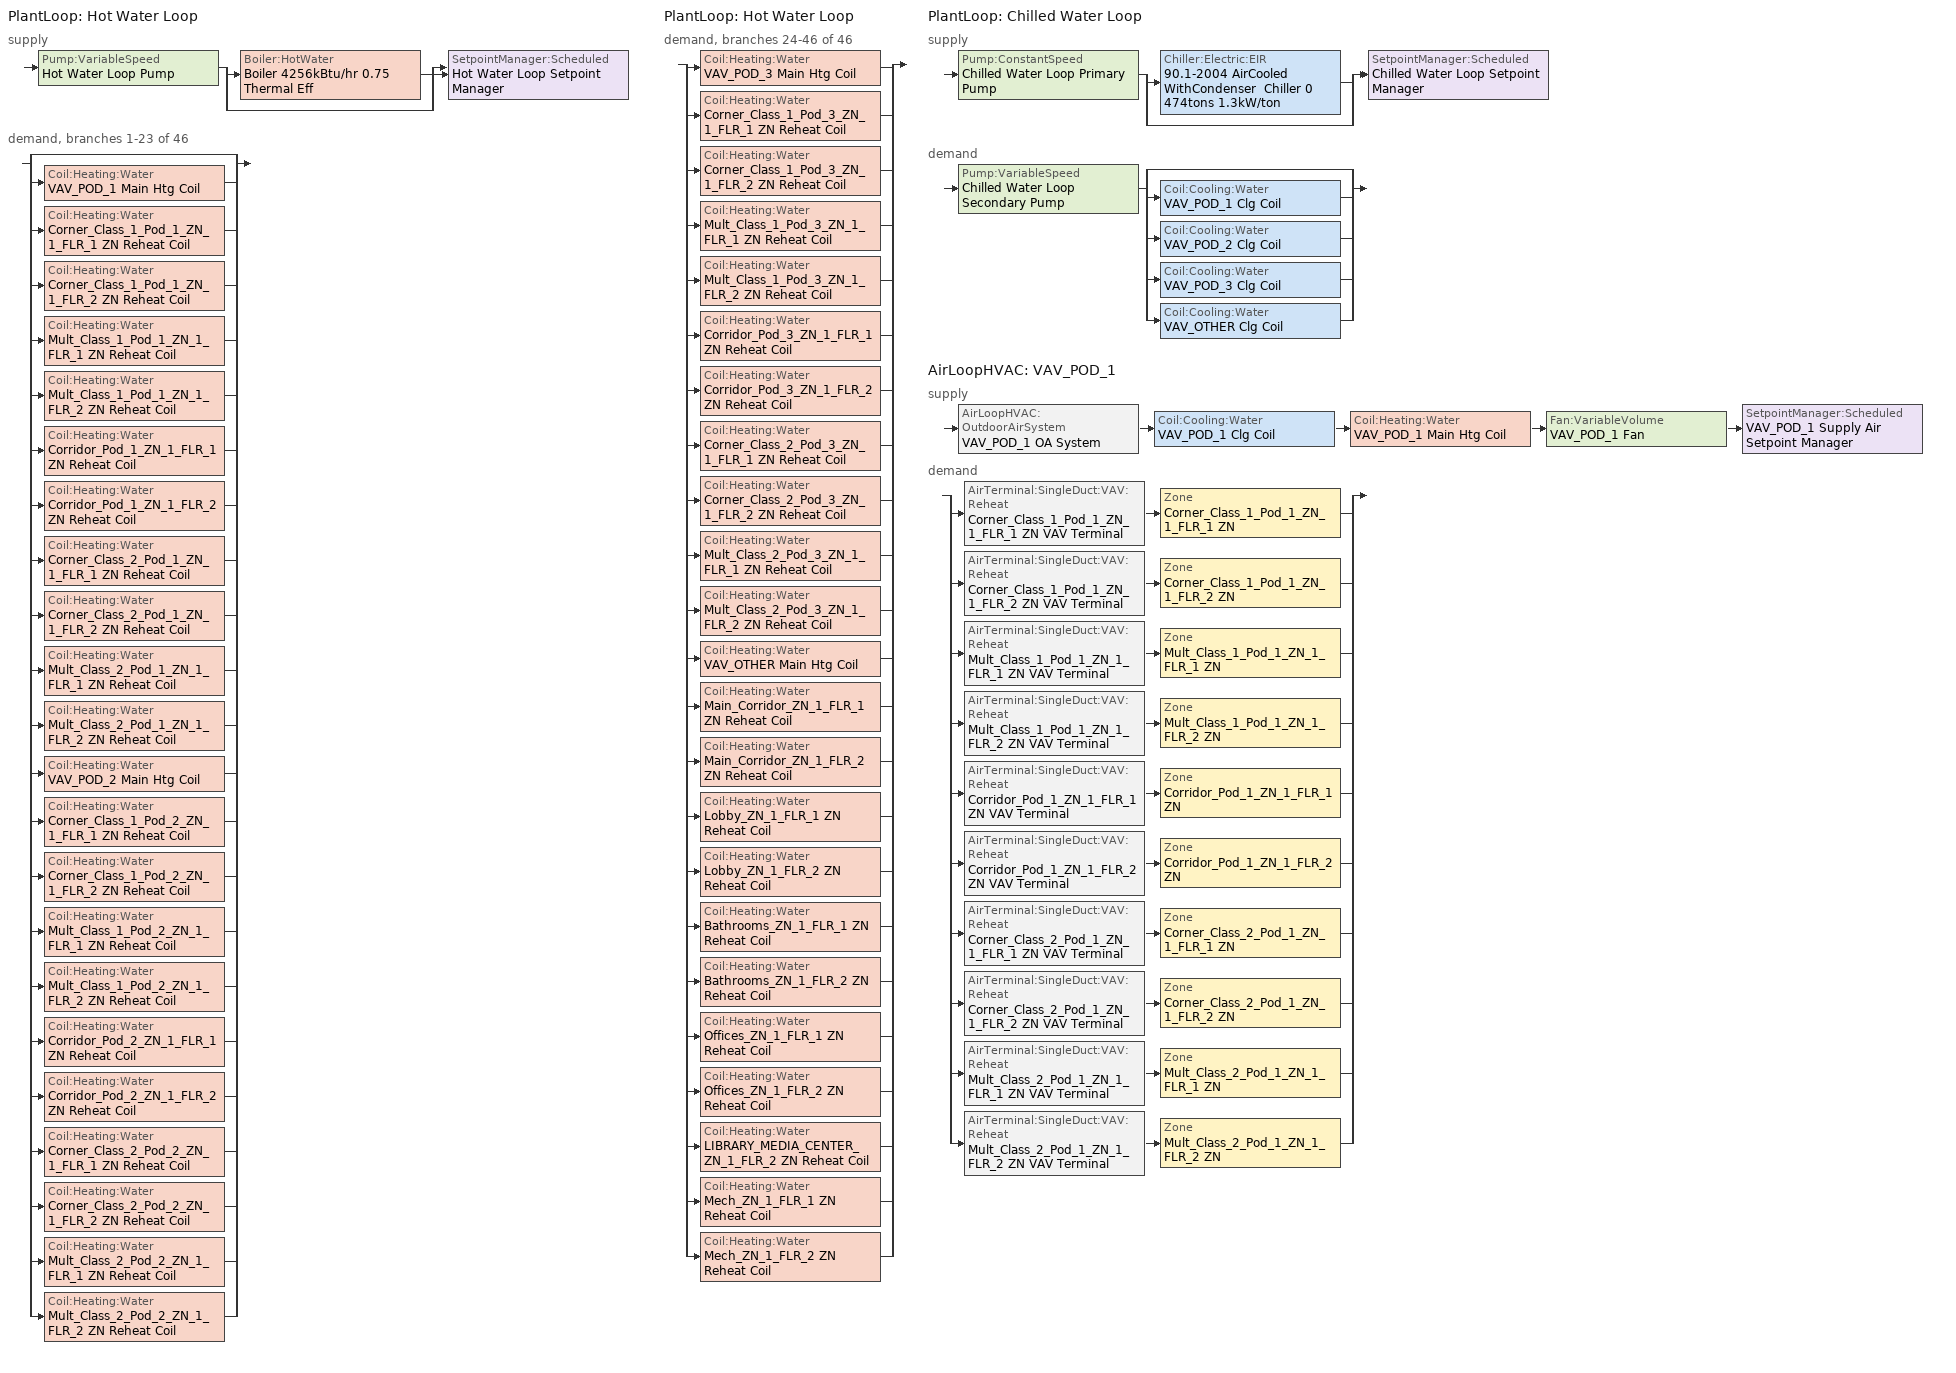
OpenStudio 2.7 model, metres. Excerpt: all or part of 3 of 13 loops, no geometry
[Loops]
PlantLoop 'Hot Water Loop'
 supply: Pump:VariableSpeed 'Hot Water Loop Pump' > split
  | Boiler:HotWater 'Boiler 4256kBtu/hr 0.75 Thermal Eff'
  | bypass
  join > SetpointManager:Scheduled 'Hot Water Loop Setpoint Manager'
 demand, branches 1-23 of 46: split
  | bypass
  | Coil:Heating:Water 'VAV_POD_1 Main Htg Coil'
  | Coil:Heating:Water 'Corner_Class_1_Pod_1_ZN_1_FLR_1 ZN Reheat Coil'
  | Coil:Heating:Water 'Corner_Class_1_Pod_1_ZN_1_FLR_2 ZN Reheat Coil'
  | Coil:Heating:Water 'Mult_Class_1_Pod_1_ZN_1_FLR_1 ZN Reheat Coil'
  | Coil:Heating:Water 'Mult_Class_1_Pod_1_ZN_1_FLR_2 ZN Reheat Coil'
  | Coil:Heating:Water 'Corridor_Pod_1_ZN_1_FLR_1 ZN Reheat Coil'
  | Coil:Heating:Water 'Corridor_Pod_1_ZN_1_FLR_2 ZN Reheat Coil'
  | Coil:Heating:Water 'Corner_Class_2_Pod_1_ZN_1_FLR_1 ZN Reheat Coil'
  | Coil:Heating:Water 'Corner_Class_2_Pod_1_ZN_1_FLR_2 ZN Reheat Coil'
  | Coil:Heating:Water 'Mult_Class_2_Pod_1_ZN_1_FLR_1 ZN Reheat Coil'
  | Coil:Heating:Water 'Mult_Class_2_Pod_1_ZN_1_FLR_2 ZN Reheat Coil'
  | Coil:Heating:Water 'VAV_POD_2 Main Htg Coil'
  | Coil:Heating:Water 'Corner_Class_1_Pod_2_ZN_1_FLR_1 ZN Reheat Coil'
  | Coil:Heating:Water 'Corner_Class_1_Pod_2_ZN_1_FLR_2 ZN Reheat Coil'
  | Coil:Heating:Water 'Mult_Class_1_Pod_2_ZN_1_FLR_1 ZN Reheat Coil'
  | Coil:Heating:Water 'Mult_Class_1_Pod_2_ZN_1_FLR_2 ZN Reheat Coil'
  | Coil:Heating:Water 'Corridor_Pod_2_ZN_1_FLR_1 ZN Reheat Coil'
  | Coil:Heating:Water 'Corridor_Pod_2_ZN_1_FLR_2 ZN Reheat Coil'
  | Coil:Heating:Water 'Corner_Class_2_Pod_2_ZN_1_FLR_1 ZN Reheat Coil'
  | Coil:Heating:Water 'Corner_Class_2_Pod_2_ZN_1_FLR_2 ZN Reheat Coil'
  | Coil:Heating:Water 'Mult_Class_2_Pod_2_ZN_1_FLR_1 ZN Reheat Coil'
  | Coil:Heating:Water 'Mult_Class_2_Pod_2_ZN_1_FLR_2 ZN Reheat Coil'
PlantLoop 'Hot Water Loop'
 demand, branches 24-46 of 46: split
  | Coil:Heating:Water 'VAV_POD_3 Main Htg Coil'
  | Coil:Heating:Water 'Corner_Class_1_Pod_3_ZN_1_FLR_1 ZN Reheat Coil'
  | Coil:Heating:Water 'Corner_Class_1_Pod_3_ZN_1_FLR_2 ZN Reheat Coil'
  | Coil:Heating:Water 'Mult_Class_1_Pod_3_ZN_1_FLR_1 ZN Reheat Coil'
  | Coil:Heating:Water 'Mult_Class_1_Pod_3_ZN_1_FLR_2 ZN Reheat Coil'
  | Coil:Heating:Water 'Corridor_Pod_3_ZN_1_FLR_1 ZN Reheat Coil'
  | Coil:Heating:Water 'Corridor_Pod_3_ZN_1_FLR_2 ZN Reheat Coil'
  | Coil:Heating:Water 'Corner_Class_2_Pod_3_ZN_1_FLR_1 ZN Reheat Coil'
  | Coil:Heating:Water 'Corner_Class_2_Pod_3_ZN_1_FLR_2 ZN Reheat Coil'
  | Coil:Heating:Water 'Mult_Class_2_Pod_3_ZN_1_FLR_1 ZN Reheat Coil'
  | Coil:Heating:Water 'Mult_Class_2_Pod_3_ZN_1_FLR_2 ZN Reheat Coil'
  | Coil:Heating:Water 'VAV_OTHER Main Htg Coil'
  | Coil:Heating:Water 'Main_Corridor_ZN_1_FLR_1 ZN Reheat Coil'
  | Coil:Heating:Water 'Main_Corridor_ZN_1_FLR_2 ZN Reheat Coil'
  | Coil:Heating:Water 'Lobby_ZN_1_FLR_1 ZN Reheat Coil'
  | Coil:Heating:Water 'Lobby_ZN_1_FLR_2 ZN Reheat Coil'
  | Coil:Heating:Water 'Bathrooms_ZN_1_FLR_1 ZN Reheat Coil'
  | Coil:Heating:Water 'Bathrooms_ZN_1_FLR_2 ZN Reheat Coil'
  | Coil:Heating:Water 'Offices_ZN_1_FLR_1 ZN Reheat Coil'
  | Coil:Heating:Water 'Offices_ZN_1_FLR_2 ZN Reheat Coil'
  | Coil:Heating:Water 'LIBRARY_MEDIA_CENTER_ZN_1_FLR_2 ZN Reheat Coil'
  | Coil:Heating:Water 'Mech_ZN_1_FLR_1 ZN Reheat Coil'
  | Coil:Heating:Water 'Mech_ZN_1_FLR_2 ZN Reheat Coil'
PlantLoop 'Chilled Water Loop'
 supply: Pump:ConstantSpeed 'Chilled Water Loop Primary Pump' > split
  | Chiller:Electric:EIR '90.1-2004 AirCooled WithCondenser  Chiller 0 474tons 1.3kW/ton'
  | bypass
  join > SetpointManager:Scheduled 'Chilled Water Loop Setpoint Manager'
 demand: Pump:VariableSpeed 'Chilled Water Loop Secondary Pump' > split
  | bypass
  | Coil:Cooling:Water 'VAV_POD_1 Clg Coil'
  | Coil:Cooling:Water 'VAV_POD_2 Clg Coil'
  | Coil:Cooling:Water 'VAV_POD_3 Clg Coil'
  | Coil:Cooling:Water 'VAV_OTHER Clg Coil'
AirLoopHVAC 'VAV_POD_1'
 supply: AirLoopHVAC:OutdoorAirSystem 'VAV_POD_1 OA System' > Coil:Cooling:Water 'VAV_POD_1 Clg Coil' > Coil:Heating:Water 'VAV_POD_1 Main Htg Coil' > Fan:VariableVolume 'VAV_POD_1 Fan' > SetpointManager:Scheduled 'VAV_POD_1 Supply Air Setpoint Manager'
 demand: split
  | AirTerminal:SingleDuct:VAV:Reheat 'Corner_Class_1_Pod_1_ZN_1_FLR_1 ZN VAV Terminal' > Zone 'Corner_Class_1_Pod_1_ZN_1_FLR_1 ZN'
  | AirTerminal:SingleDuct:VAV:Reheat 'Corner_Class_1_Pod_1_ZN_1_FLR_2 ZN VAV Terminal' > Zone 'Corner_Class_1_Pod_1_ZN_1_FLR_2 ZN'
  | AirTerminal:SingleDuct:VAV:Reheat 'Mult_Class_1_Pod_1_ZN_1_FLR_1 ZN VAV Terminal' > Zone 'Mult_Class_1_Pod_1_ZN_1_FLR_1 ZN'
  | AirTerminal:SingleDuct:VAV:Reheat 'Mult_Class_1_Pod_1_ZN_1_FLR_2 ZN VAV Terminal' > Zone 'Mult_Class_1_Pod_1_ZN_1_FLR_2 ZN'
  | AirTerminal:SingleDuct:VAV:Reheat 'Corridor_Pod_1_ZN_1_FLR_1 ZN VAV Terminal' > Zone 'Corridor_Pod_1_ZN_1_FLR_1 ZN'
  | AirTerminal:SingleDuct:VAV:Reheat 'Corridor_Pod_1_ZN_1_FLR_2 ZN VAV Terminal' > Zone 'Corridor_Pod_1_ZN_1_FLR_2 ZN'
  | AirTerminal:SingleDuct:VAV:Reheat 'Corner_Class_2_Pod_1_ZN_1_FLR_1 ZN VAV Terminal' > Zone 'Corner_Class_2_Pod_1_ZN_1_FLR_1 ZN'
  | AirTerminal:SingleDuct:VAV:Reheat 'Corner_Class_2_Pod_1_ZN_1_FLR_2 ZN VAV Terminal' > Zone 'Corner_Class_2_Pod_1_ZN_1_FLR_2 ZN'
  | AirTerminal:SingleDuct:VAV:Reheat 'Mult_Class_2_Pod_1_ZN_1_FLR_1 ZN VAV Terminal' > Zone 'Mult_Class_2_Pod_1_ZN_1_FLR_1 ZN'
  | AirTerminal:SingleDuct:VAV:Reheat 'Mult_Class_2_Pod_1_ZN_1_FLR_2 ZN VAV Terminal' > Zone 'Mult_Class_2_Pod_1_ZN_1_FLR_2 ZN'
[Sizing:Zone] Zone Cooling Design Supply Air Temperature Input Method=SupplyAirTemperature; Zone Cooling Design Supply Air Temperature {C}=12.7778; Zone Cooling Design Supply Air Temperature Difference {deltaC}=11.11; Zone Heating Design Supply Air Temperature Input Method=SupplyAirTemperature; Zone Heating Design Supply Air Temperature {C}=40; Zone Heating Design Supply Air Temperature Difference {deltaC}=11.11; Zone Cooling Design Supply Air Humidity Ratio {kg-H2O/kg-air}=0.0085; Zone Heating Design Supply Air Humidity Ratio {kg-H2O/kg-air}=0.008; Cooling Design Air Flow Method=DesignDay; Heating Design Air Flow Method=DesignDay; Account for Dedicated Outdoor Air System=No; Dedicated Outdoor Air System Control Strategy=NeutralSupplyAir; Dedicated Outdoor Air Low Setpoint Temperature for Design {C}=autosize; Dedicated Outdoor Air High Setpoint Temperature for Design {C}=autosize
Corner_Class_1_Pod_1_ZN_1_FLR_1 ZN; Corner_Class_1_Pod_1_ZN_1_FLR_2 ZN; Corner_Class_2_Pod_1_ZN_1_FLR_1 ZN; Corner_Class_2_Pod_1_ZN_1_FLR_2 ZN; Corridor_Pod_1_ZN_1_FLR_1 ZN; Corridor_Pod_1_ZN_1_FLR_2 ZN; Mult_Class_1_Pod_1_ZN_1_FLR_1 ZN; Mult_Class_1_Pod_1_ZN_1_FLR_2 ZN; Mult_Class_2_Pod_1_ZN_1_FLR_1 ZN; Mult_Class_2_Pod_1_ZN_1_FLR_2 ZN
[Zone equipment]
Corner_Class_1_Pod_1_ZN_1_FLR_1 ZN: Corner_Class_1_Pod_1_ZN_1_FLR_1 ZN VAV Terminal
Corner_Class_1_Pod_1_ZN_1_FLR_2 ZN: Corner_Class_1_Pod_1_ZN_1_FLR_2 ZN VAV Terminal
Corner_Class_2_Pod_1_ZN_1_FLR_1 ZN: Corner_Class_2_Pod_1_ZN_1_FLR_1 ZN VAV Terminal
Corner_Class_2_Pod_1_ZN_1_FLR_2 ZN: Corner_Class_2_Pod_1_ZN_1_FLR_2 ZN VAV Terminal
Corridor_Pod_1_ZN_1_FLR_1 ZN: Corridor_Pod_1_ZN_1_FLR_1 ZN VAV Terminal
Corridor_Pod_1_ZN_1_FLR_2 ZN: Corridor_Pod_1_ZN_1_FLR_2 ZN VAV Terminal
Mult_Class_1_Pod_1_ZN_1_FLR_1 ZN: Mult_Class_1_Pod_1_ZN_1_FLR_1 ZN VAV Terminal
Mult_Class_1_Pod_1_ZN_1_FLR_2 ZN: Mult_Class_1_Pod_1_ZN_1_FLR_2 ZN VAV Terminal
Mult_Class_2_Pod_1_ZN_1_FLR_1 ZN: Mult_Class_2_Pod_1_ZN_1_FLR_1 ZN VAV Terminal
Mult_Class_2_Pod_1_ZN_1_FLR_2 ZN: Mult_Class_2_Pod_1_ZN_1_FLR_2 ZN VAV Terminal
[PlantLoop] Glycol Concentration=0; Plant Loop Volume {m3}=Autocalculate; Load Distribution Scheme=Optimal
Name | Fluid Type | Minimum Loop Temperature {C} | Maximum Loop Temperature {C} | Common Pipe Simulation
Hot Water Loop | Water | 10
Chilled Water Loop |  | 1 | 40 | CommonPipe
[Sizing:Plant] Sizing Option=NonCoincident; Zone Timesteps in Averaging Window=1; Coincident Sizing Factor Mode=None
Name | Loop Type | Design Loop Exit Temperature {C} | Loop Design Temperature Difference {deltaC}
Hot Water Loop | Heating | 82.2222 | 11.1111
Chilled Water Loop | Cooling | 6.66667 | 5.61111
[SetpointManager:Scheduled] Control Variable=Temperature
Name | Schedule | Setpoint Node or NodeList
Hot Water Loop Setpoint Manager | Hot Water Loop Temp - 180F | Hot Water Loop Supply Outlet Node
Chilled Water Loop Setpoint Manager | Chilled Water Loop Temp - 44F | Chilled Water Loop Supply Outlet Node
VAV_POD_1 Supply Air Setpoint Manager | Supply Air Temp - 55.0F | VAV_POD_1 Supply Outlet Node
[Pump:VariableSpeed] Pump Control Type=Intermittent; Skin Loss Radiative Fraction=0.5; Design Power Sizing Method=PowerPerFlowPerPressure; Design Electric Power per Unit Flow Rate {W/(m3/s)}=348701.1; Design Shaft Power per Unit Flow Rate per Unit Head {W-s/m3-Pa}=1.28205; Design Minimum Flow Rate Fraction=0
Name | Rated Pump Head {Pa} | Motor Efficiency | Fraction of Motor Inefficiencies to Fluid Stream | Coefficient 1 of the Part Load Performance Curve | Coefficient 2 of the Part Load Performance Curve | Coefficient 3 of the Part Load Performance Curve | Coefficient 4 of the Part Load Performance Curve
Hot Water Loop Pump | 179344 | 0.895
Chilled Water Loop Secondary Pump | 134508 | 0.91 | 0 | 0 | 0.0205 | 0.4101 | 0.5753
[Boiler:HotWater]
Boiler 4256kBtu/hr 0.75 Thermal Eff: Fuel Type=NaturalGas; Nominal Thermal Efficiency=0.75; Efficiency Curve Temperature Evaluation Variable=LeavingBoiler; Normalized Boiler Efficiency Curve=Boiler with No Minimum Turndown; Design Water Outlet Temperature {C}=82.2222; Minimum Part Load Ratio=0; Maximum Part Load Ratio=1.2; Optimum Part Load Ratio=1; Water Outlet Upper Temperature Limit {C}=95; Boiler Flow Mode=LeavingSetpointModulated; Parasitic Electric Load {W}=0; Sizing Factor=1
[Pump:ConstantSpeed]
Chilled Water Loop Primary Pump: Rated Flow Rate {m3/s}=autosize; Rated Pump Head {Pa}=44836; Rated Power Consumption {W}=autosize; Motor Efficiency=0.895; Fraction of Motor Inefficiencies to Fluid Stream=0; Pump Control Type=Intermittent; Design Power Sizing Method=PowerPerFlowPerPressure; Design Electric Power per Unit Flow Rate {W/(m3/s)}=348701.1; Design Shaft Power per Unit Flow Rate per Unit Head {W-s/m3-Pa}=1.28205
[Chiller:Electric:EIR]
90.1-2004 AirCooled WithCondenser  Chiller 0 474tons 1.3kW/ton: Reference Capacity {W}=Autosize; Reference COP {W/W}=2.80016; Reference Leaving Chilled Water Temperature {C}=6.66667; Reference Entering Condenser Fluid Temperature {C}=35; Cooling Capacity Function of Temperature Curve=AirCooled_Chiller_2010_PathA_CAPFT; Electric Input to Cooling Output Ratio Function of Temperature Curve=AirCooled_Chiller_2010_PathA_EIRFT; Electric Input to Cooling Output Ratio Function of Part Load Ratio Curve=AirCooled_Chiller_AllCapacities_2004_2010_EIRFPLR; Minimum Part Load Ratio=0.15; Maximum Part Load Ratio=1; Optimum Part Load Ratio=1; Minimum Unloading Ratio=0.25; Condenser Type=AirCooled; Leaving Chilled Water Lower Temperature Limit {C}=2.22222; Chiller Flow Mode=ConstantFlow; Design Heat Recovery Water Flow Rate {m3/s}=0; Sizing Factor=1; Basin Heater Capacity {W/K}=0; Basin Heater Setpoint Temperature {C}=10
[AirLoopHVAC]
VAV_POD_1: Availability Schedule=SchoolSecondary HVACOperationSchd; Design Supply Air Flow Rate {m3/s}=AutoSize
[Sizing:System]
VAV_POD_1: Type of Load to Size On=Sensible; Design Outdoor Air Flow Rate {m3/s}=12.1145; Central Heating Maximum System Air Flow Ratio=0.3; Preheat Design Temperature {C}=7.22222; Preheat Design Humidity Ratio {kg-H2O/kg-Air}=0.008; Precool Design Temperature {C}=12.7778; Precool Design Humidity Ratio {kg-H2O/kg-Air}=0.008; Central Cooling Design Supply Air Temperature {C}=12.7778; Central Heating Design Supply Air Temperature {C}=12.7778; Sizing Option=Coincident; 100% Outdoor Air in Cooling=No; 100% Outdoor Air in Heating=No; Central Cooling Design Supply Air Humidity Ratio {kg-H2O/kg-Air}=0.0085; Central Heating Design Supply Air Humidity Ratio {kg-H2O/kg-Air}=0.008; Cooling Design Air Flow Method=DesignDay; Cooling Design Air Flow Rate {m3/s}=0; Heating Design Air Flow Method=DesignDay; Heating Design Air Flow Rate {m3/s}=0; System Outdoor Air Method=ZoneSum; Zone Maximum Outdoor Air Fraction=1; Cooling Supply Air Flow Rate Per Floor Area {m3/s-m2}=0.00996765; Cooling Fraction of Autosized Cooling Supply Air Flow Rate=1; Cooling Supply Air Flow Rate Per Unit Cooling Capacity {m3/s-W}=3.94755e-05; Heating Supply Air Flow Rate Per Floor Area {m3/s-m2}=0.00996765; Heating Fraction of Autosized Heating Supply Air Flow Rate=1; Heating Fraction of Autosized Cooling Supply Air Flow Rate=1; Heating Supply Air Flow Rate Per Unit Heating Capacity {m3/s-W}=3.15882e-05; Cooling Design Capacity Method=CoolingDesignCapacity; Cooling Design Capacity {W}=autosize; Cooling Design Capacity Per Floor Area {W/m2}=234.7; Fraction of Autosized Cooling Design Capacity=1; Heating Design Capacity Method=HeatingDesignCapacity; Heating Design Capacity {W}=autosize; Heating Design Capacity Per Floor Area {W/m2}=157; Fraction of Autosized Heating Design Capacity=1; Central Cooling Capacity Control Method=OnOff
[Fan:VariableVolume]
VAV_POD_1 Fan: Availability Schedule=Always On Discrete; Fan Total Efficiency=0.6045; Pressure Rise {Pa}=1389.92; Maximum Flow Rate {m3/s}=Autosize; Fan Power Minimum Flow Rate Input Method=Fraction; Fan Power Minimum Flow Fraction=0.25; Fan Power Minimum Air Flow Rate {m3/s}=0; Motor Efficiency=0.93; Motor In Airstream Fraction=1; Fan Power Coefficient 1=0.04076; Fan Power Coefficient 2=0.0881; Fan Power Coefficient 3=-0.0729; Fan Power Coefficient 4=0.9437; Fan Power Coefficient 5=0
[Coil:Heating:Water] Availability Schedule=Always On Discrete; Rated Inlet Water Temperature {C}=82.2222; Rated Outlet Water Temperature {C}=71.1111
Name | Rated Inlet Air Temperature {C} | Rated Outlet Air Temperature {C}
VAV_POD_1 Main Htg Coil; VAV_POD_2 Main Htg Coil; VAV_POD_3 Main Htg Coil; VAV_OTHER Main Htg Coil | 7.22222 | 12.7778
Corner_Class_1_Pod_1_ZN_1_FLR_1 ZN Reheat Coil; Corner_Class_1_Pod_1_ZN_1_FLR_2 ZN Reheat Coil; Mult_Class_1_Pod_1_ZN_1_FLR_1 ZN Reheat Coil; Mult_Class_1_Pod_1_ZN_1_FLR_2 ZN Reheat Coil; Corridor_Pod_1_ZN_1_FLR_1 ZN Reheat Coil; Corridor_Pod_1_ZN_1_FLR_2 ZN Reheat Coil; Corner_Class_2_Pod_1_ZN_1_FLR_1 ZN Reheat Coil; Corner_Class_2_Pod_1_ZN_1_FLR_2 ZN Reheat Coil; Mult_Class_2_Pod_1_ZN_1_FLR_1 ZN Reheat Coil; Mult_Class_2_Pod_1_ZN_1_FLR_2 ZN Reheat Coil; Corner_Class_1_Pod_2_ZN_1_FLR_1 ZN Reheat Coil; Corner_Class_1_Pod_2_ZN_1_FLR_2 ZN Reheat Coil; Mult_Class_1_Pod_2_ZN_1_FLR_1 ZN Reheat Coil; Mult_Class_1_Pod_2_ZN_1_FLR_2 ZN Reheat Coil; Corridor_Pod_2_ZN_1_FLR_1 ZN Reheat Coil; Corridor_Pod_2_ZN_1_FLR_2 ZN Reheat Coil; Corner_Class_2_Pod_2_ZN_1_FLR_1 ZN Reheat Coil; Corner_Class_2_Pod_2_ZN_1_FLR_2 ZN Reheat Coil; Mult_Class_2_Pod_2_ZN_1_FLR_1 ZN Reheat Coil; Mult_Class_2_Pod_2_ZN_1_FLR_2 ZN Reheat Coil; Corner_Class_1_Pod_3_ZN_1_FLR_1 ZN Reheat Coil; Corner_Class_1_Pod_3_ZN_1_FLR_2 ZN Reheat Coil; Mult_Class_1_Pod_3_ZN_1_FLR_1 ZN Reheat Coil; Mult_Class_1_Pod_3_ZN_1_FLR_2 ZN Reheat Coil; Corridor_Pod_3_ZN_1_FLR_1 ZN Reheat Coil; Corridor_Pod_3_ZN_1_FLR_2 ZN Reheat Coil; Corner_Class_2_Pod_3_ZN_1_FLR_1 ZN Reheat Coil; Corner_Class_2_Pod_3_ZN_1_FLR_2 ZN Reheat Coil; Mult_Class_2_Pod_3_ZN_1_FLR_1 ZN Reheat Coil; Mult_Class_2_Pod_3_ZN_1_FLR_2 ZN Reheat Coil; Main_Corridor_ZN_1_FLR_1 ZN Reheat Coil; Main_Corridor_ZN_1_FLR_2 ZN Reheat Coil; Lobby_ZN_1_FLR_1 ZN Reheat Coil; Lobby_ZN_1_FLR_2 ZN Reheat Coil; Bathrooms_ZN_1_FLR_1 ZN Reheat Coil; Bathrooms_ZN_1_FLR_2 ZN Reheat Coil; Offices_ZN_1_FLR_1 ZN Reheat Coil; Offices_ZN_1_FLR_2 ZN Reheat Coil; LIBRARY_MEDIA_CENTER_ZN_1_FLR_2 ZN Reheat Coil; Mech_ZN_1_FLR_1 ZN Reheat Coil; Mech_ZN_1_FLR_2 ZN Reheat Coil | 12.7778 | 40
[Controller:WaterCoil] Minimum Actuated Flow {m3/s}=0
Name | Water Coil | Action | Controller Convergence Tolerance {deltaC}
VAV_POD_1 Main Htg Coil Controller | VAV_POD_1 Main Htg Coil | Normal | 0.0001
VAV_POD_1 Clg Coil Controller | VAV_POD_1 Clg Coil | Reverse
Corner_Class_1_Pod_1_ZN_1_FLR_1 ZN Reheat Coil Controller | Corner_Class_1_Pod_1_ZN_1_FLR_1 ZN Reheat Coil | Normal | 0.0001
Corner_Class_1_Pod_1_ZN_1_FLR_2 ZN Reheat Coil Controller | Corner_Class_1_Pod_1_ZN_1_FLR_2 ZN Reheat Coil | Normal | 0.0001
Mult_Class_1_Pod_1_ZN_1_FLR_1 ZN Reheat Coil Controller | Mult_Class_1_Pod_1_ZN_1_FLR_1 ZN Reheat Coil | Normal | 0.0001
Mult_Class_1_Pod_1_ZN_1_FLR_2 ZN Reheat Coil Controller | Mult_Class_1_Pod_1_ZN_1_FLR_2 ZN Reheat Coil | Normal | 0.0001
Corridor_Pod_1_ZN_1_FLR_1 ZN Reheat Coil Controller | Corridor_Pod_1_ZN_1_FLR_1 ZN Reheat Coil | Normal | 0.0001
Corridor_Pod_1_ZN_1_FLR_2 ZN Reheat Coil Controller | Corridor_Pod_1_ZN_1_FLR_2 ZN Reheat Coil | Normal | 0.0001
Corner_Class_2_Pod_1_ZN_1_FLR_1 ZN Reheat Coil Controller | Corner_Class_2_Pod_1_ZN_1_FLR_1 ZN Reheat Coil | Normal | 0.0001
Corner_Class_2_Pod_1_ZN_1_FLR_2 ZN Reheat Coil Controller | Corner_Class_2_Pod_1_ZN_1_FLR_2 ZN Reheat Coil | Normal | 0.0001
Mult_Class_2_Pod_1_ZN_1_FLR_1 ZN Reheat Coil Controller | Mult_Class_2_Pod_1_ZN_1_FLR_1 ZN Reheat Coil | Normal | 0.0001
Mult_Class_2_Pod_1_ZN_1_FLR_2 ZN Reheat Coil Controller | Mult_Class_2_Pod_1_ZN_1_FLR_2 ZN Reheat Coil | Normal | 0.0001
VAV_POD_2 Main Htg Coil Controller | VAV_POD_2 Main Htg Coil | Normal | 0.0001
VAV_POD_2 Clg Coil Controller | VAV_POD_2 Clg Coil | Reverse
Corner_Class_1_Pod_2_ZN_1_FLR_1 ZN Reheat Coil Controller | Corner_Class_1_Pod_2_ZN_1_FLR_1 ZN Reheat Coil | Normal | 0.0001
Corner_Class_1_Pod_2_ZN_1_FLR_2 ZN Reheat Coil Controller | Corner_Class_1_Pod_2_ZN_1_FLR_2 ZN Reheat Coil | Normal | 0.0001
Mult_Class_1_Pod_2_ZN_1_FLR_1 ZN Reheat Coil Controller | Mult_Class_1_Pod_2_ZN_1_FLR_1 ZN Reheat Coil | Normal | 0.0001
Mult_Class_1_Pod_2_ZN_1_FLR_2 ZN Reheat Coil Controller | Mult_Class_1_Pod_2_ZN_1_FLR_2 ZN Reheat Coil | Normal | 0.0001
Corridor_Pod_2_ZN_1_FLR_1 ZN Reheat Coil Controller | Corridor_Pod_2_ZN_1_FLR_1 ZN Reheat Coil | Normal | 0.0001
Corridor_Pod_2_ZN_1_FLR_2 ZN Reheat Coil Controller | Corridor_Pod_2_ZN_1_FLR_2 ZN Reheat Coil | Normal | 0.0001
Corner_Class_2_Pod_2_ZN_1_FLR_1 ZN Reheat Coil Controller | Corner_Class_2_Pod_2_ZN_1_FLR_1 ZN Reheat Coil | Normal | 0.0001
Corner_Class_2_Pod_2_ZN_1_FLR_2 ZN Reheat Coil Controller | Corner_Class_2_Pod_2_ZN_1_FLR_2 ZN Reheat Coil | Normal | 0.0001
Mult_Class_2_Pod_2_ZN_1_FLR_1 ZN Reheat Coil Controller | Mult_Class_2_Pod_2_ZN_1_FLR_1 ZN Reheat Coil | Normal | 0.0001
Mult_Class_2_Pod_2_ZN_1_FLR_2 ZN Reheat Coil Controller | Mult_Class_2_Pod_2_ZN_1_FLR_2 ZN Reheat Coil | Normal | 0.0001
VAV_POD_3 Main Htg Coil Controller | VAV_POD_3 Main Htg Coil | Normal | 0.0001
VAV_POD_3 Clg Coil Controller | VAV_POD_3 Clg Coil | Reverse
Corner_Class_1_Pod_3_ZN_1_FLR_1 ZN Reheat Coil Controller | Corner_Class_1_Pod_3_ZN_1_FLR_1 ZN Reheat Coil | Normal | 0.0001
Corner_Class_1_Pod_3_ZN_1_FLR_2 ZN Reheat Coil Controller | Corner_Class_1_Pod_3_ZN_1_FLR_2 ZN Reheat Coil | Normal | 0.0001
Mult_Class_1_Pod_3_ZN_1_FLR_1 ZN Reheat Coil Controller | Mult_Class_1_Pod_3_ZN_1_FLR_1 ZN Reheat Coil | Normal | 0.0001
Mult_Class_1_Pod_3_ZN_1_FLR_2 ZN Reheat Coil Controller | Mult_Class_1_Pod_3_ZN_1_FLR_2 ZN Reheat Coil | Normal | 0.0001
Corridor_Pod_3_ZN_1_FLR_1 ZN Reheat Coil Controller | Corridor_Pod_3_ZN_1_FLR_1 ZN Reheat Coil | Normal | 0.0001
Corridor_Pod_3_ZN_1_FLR_2 ZN Reheat Coil Controller | Corridor_Pod_3_ZN_1_FLR_2 ZN Reheat Coil | Normal | 0.0001
Corner_Class_2_Pod_3_ZN_1_FLR_1 ZN Reheat Coil Controller | Corner_Class_2_Pod_3_ZN_1_FLR_1 ZN Reheat Coil | Normal | 0.0001
Corner_Class_2_Pod_3_ZN_1_FLR_2 ZN Reheat Coil Controller | Corner_Class_2_Pod_3_ZN_1_FLR_2 ZN Reheat Coil | Normal | 0.0001
Mult_Class_2_Pod_3_ZN_1_FLR_1 ZN Reheat Coil Controller | Mult_Class_2_Pod_3_ZN_1_FLR_1 ZN Reheat Coil | Normal | 0.0001
Mult_Class_2_Pod_3_ZN_1_FLR_2 ZN Reheat Coil Controller | Mult_Class_2_Pod_3_ZN_1_FLR_2 ZN Reheat Coil | Normal | 0.0001
VAV_OTHER Main Htg Coil Controller | VAV_OTHER Main Htg Coil | Normal | 0.0001
VAV_OTHER Clg Coil Controller | VAV_OTHER Clg Coil | Reverse
Main_Corridor_ZN_1_FLR_1 ZN Reheat Coil Controller | Main_Corridor_ZN_1_FLR_1 ZN Reheat Coil | Normal | 0.0001
Main_Corridor_ZN_1_FLR_2 ZN Reheat Coil Controller | Main_Corridor_ZN_1_FLR_2 ZN Reheat Coil | Normal | 0.0001
Lobby_ZN_1_FLR_1 ZN Reheat Coil Controller | Lobby_ZN_1_FLR_1 ZN Reheat Coil | Normal | 0.0001
Lobby_ZN_1_FLR_2 ZN Reheat Coil Controller | Lobby_ZN_1_FLR_2 ZN Reheat Coil | Normal | 0.0001
Bathrooms_ZN_1_FLR_1 ZN Reheat Coil Controller | Bathrooms_ZN_1_FLR_1 ZN Reheat Coil | Normal | 0.0001
Bathrooms_ZN_1_FLR_2 ZN Reheat Coil Controller | Bathrooms_ZN_1_FLR_2 ZN Reheat Coil | Normal | 0.0001
Offices_ZN_1_FLR_1 ZN Reheat Coil Controller | Offices_ZN_1_FLR_1 ZN Reheat Coil | Normal | 0.0001
Offices_ZN_1_FLR_2 ZN Reheat Coil Controller | Offices_ZN_1_FLR_2 ZN Reheat Coil | Normal | 0.0001
LIBRARY_MEDIA_CENTER_ZN_1_FLR_2 ZN Reheat Coil Controller | LIBRARY_MEDIA_CENTER_ZN_1_FLR_2 ZN Reheat Coil | Normal | 0.0001
Mech_ZN_1_FLR_1 ZN Reheat Coil Controller | Mech_ZN_1_FLR_1 ZN Reheat Coil | Normal | 0.0001
Mech_ZN_1_FLR_2 ZN Reheat Coil Controller | Mech_ZN_1_FLR_2 ZN Reheat Coil | Normal | 0.0001
[Coil:Cooling:Water] Availability Schedule=Always On Discrete; Design Inlet Water Temperature {C}=Autosize; Heat Exchanger Configuration=CrossFlow
VAV_POD_1 Clg Coil; VAV_POD_2 Clg Coil; VAV_POD_3 Clg Coil; VAV_OTHER Clg Coil
[Controller:OutdoorAir]
VAV_POD_1 OA Controller: Minimum Outdoor Air Flow Rate {m3/s}=autosize; Maximum Outdoor Air Flow Rate {m3/s}=Autosize; Economizer Control Type=NoEconomizer; Economizer Control Action Type=ModulateFlow; Economizer Maximum Limit Dry-Bulb Temperature {C}=28; Economizer Maximum Limit Enthalpy {J/kg}=64000; Lockout Type=LockoutWithCompressor; Minimum Limit Type=FixedMinimum; Minimum Outdoor Air Schedule=Always On Discrete; Controller Mechanical Ventilation=VAV_POD_1 Vent Controller; High Humidity Control=No; Heat Recovery Bypass Control Type=BypassWhenWithinEconomizerLimits
[Controller:MechanicalVentilation]
VAV_POD_1 Vent Controller: Availability Schedule=Always On Discrete; System Outdoor Air Method=ZoneSum
[AirLoopHVAC:OutdoorAirSystem]
VAV_POD_1 OA System: Controller=VAV_POD_1 OA Controller
[AvailabilityManager:NightCycle] Control Type=CycleOnAny; Thermostat Tolerance {deltaC}=1; Cycling Run Time {s}=1800
Availability Manager Night Cycle 1; Availability Manager Night Cycle 2; Availability Manager Night Cycle 3; Availability Manager Night Cycle 4; Availability Manager Night Cycle 5; Availability Manager Night Cycle 6; Availability Manager Night Cycle 7; Availability Manager Night Cycle 8; Availability Manager Night Cycle 9
[AirTerminal:SingleDuct:VAV:Reheat] Availability Schedule=Always On Discrete; Maximum Air Flow Rate {m3/s}=AutoSize; Zone Minimum Air Flow Input Method=Constant; Fixed Minimum Air Flow Rate {m3/s}=0; Maximum Hot Water or Steam Flow Rate {m3/s}=AutoSize; Minimum Hot Water or Steam Flow Rate {m3/s}=0; Convergence Tolerance=0.001; Damper Heating Action=Normal; Maximum Flow per Zone Floor Area During Reheat {m3/s-m2}=AutoSize; Maximum Flow Fraction During Reheat=0.5; Maximum Reheat Air Temperature {C}=40; Control For Outdoor Air=No
Name | Constant Minimum Air Flow Fraction | Reheat Coil
Corner_Class_1_Pod_1_ZN_1_FLR_1 ZN VAV Terminal | 0.7 | Corner_Class_1_Pod_1_ZN_1_FLR_1 ZN Reheat Coil
Corner_Class_1_Pod_1_ZN_1_FLR_2 ZN VAV Terminal | 0.7 | Corner_Class_1_Pod_1_ZN_1_FLR_2 ZN Reheat Coil
Mult_Class_1_Pod_1_ZN_1_FLR_1 ZN VAV Terminal | 0.7 | Mult_Class_1_Pod_1_ZN_1_FLR_1 ZN Reheat Coil
Mult_Class_1_Pod_1_ZN_1_FLR_2 ZN VAV Terminal | 0.7 | Mult_Class_1_Pod_1_ZN_1_FLR_2 ZN Reheat Coil
Corridor_Pod_1_ZN_1_FLR_1 ZN VAV Terminal | 0.43712 | Corridor_Pod_1_ZN_1_FLR_1 ZN Reheat Coil
Corridor_Pod_1_ZN_1_FLR_2 ZN VAV Terminal | 0.3 | Corridor_Pod_1_ZN_1_FLR_2 ZN Reheat Coil
Corner_Class_2_Pod_1_ZN_1_FLR_1 ZN VAV Terminal | 0.7 | Corner_Class_2_Pod_1_ZN_1_FLR_1 ZN Reheat Coil
Corner_Class_2_Pod_1_ZN_1_FLR_2 ZN VAV Terminal | 0.7 | Corner_Class_2_Pod_1_ZN_1_FLR_2 ZN Reheat Coil
Mult_Class_2_Pod_1_ZN_1_FLR_1 ZN VAV Terminal | 0.836073 | Mult_Class_2_Pod_1_ZN_1_FLR_1 ZN Reheat Coil
Mult_Class_2_Pod_1_ZN_1_FLR_2 ZN VAV Terminal | 0.7 | Mult_Class_2_Pod_1_ZN_1_FLR_2 ZN Reheat Coil
[Refrigeration:Compressor] Refrigeration Compressor Power Curve=Old_Low_Temp_Comp_Pwr_Curve; Refrigeration Compressor Capacity Curve=Old_Low_Temp_Comp_Cap_Curve; Rated Return Gas Temperature {C}=18.3; Rated Subcooling {deltaC}=0
Refrigeration Compressor 1; Refrigeration Compressor 2; Refrigeration Compressor 3; Refrigeration Compressor 4; Refrigeration Compressor 5; Refrigeration Compressor 6; Refrigeration Compressor 7; Refrigeration Compressor 8; Refrigeration Compressor 9; Refrigeration Compressor 10; Refrigeration Compressor 11; Refrigeration Compressor 12; Refrigeration Compressor 13; Refrigeration Compressor 14; Refrigeration Compressor 15; Refrigeration Compressor 16; Refrigeration Compressor 17; Refrigeration Compressor 18; Refrigeration Compressor 19; Refrigeration Compressor 20
[EnergyManagementSystem:Sensor] Output Variable or Output Meter Index Key=Environment
Name | Output Variable or Output Meter
Mains_Water_Temp_Sen | Site Mains Water Temperature
OAT; OAT_1; OAT_2; OAT_3; OAT_4; OAT_5; OAT_6; OAT_7 | Site Outdoor Air Drybulb Temperature
[EnergyManagementSystem:Actuator] Actuated Component Control Type=Schedule Value
Name | Actuated Component | Actuated Component Type
Mains_Water_Temp_Act | Mains Water Temperature | Schedule:Constant
AuditoriumZN1FLR1ZNPSZAC37HtgSch0; AuxGymZN1FLR1ZNPSZAC26HtgSch0; CafeteriaZN1FLR1ZNPSZAC59HtgSch0; GymZN1FLR1ZNPSZAC15HtgSch0 | SchoolSecondary HTGSETP_SCH_PSZ_AC | Schedule:Year
AuditoriumZN1FLR1ZNPSZAC37ClgSch0; AuxGymZN1FLR1ZNPSZAC26ClgSch0; CafeteriaZN1FLR1ZNPSZAC59ClgSch0; GymZN1FLR1ZNPSZAC15ClgSch0; VAVOTHERClgSch0; VAVPOD1ClgSch0; VAVPOD2ClgSch0; VAVPOD3ClgSch0 | SchoolSecondary CLGSETP_SCH_NO_SETBACK | Schedule:Year
VAVOTHERHtgSch0; VAVPOD1HtgSch0; VAVPOD2HtgSch0; VAVPOD3HtgSch0 | SchoolSecondary HTGSETP_SCH_YES_OPTIMUM | Schedule:Year
VAVOTHERHtgSch1 | SchoolSecondary HTGSETP_SCH_Setback | Schedule:Year
VAVOTHERClgSch1 | SchoolSecondary CLGSETP_SCH_Setback | Schedule:Year
[EnergyManagementSystem:Program]
Mains_Water_Prg: SET Mains_Water_Temp_Act = Mains_Water_Temp_Sen
AuditoriumZN1FLR1ZNPSZAC37OptimumStartProg0: IF DaylightSavings==0 && DayOfWeek>1 && Hour==5 && OAT<23.9 && OAT>1.7; SET AuditoriumZN1FLR1ZNPSZAC37ClgSch0 = 29.4; SET AuditoriumZN1FLR1ZNPSZAC37HtgSch0 = 15.6; ELSEIF DaylightSavings==0 && DayOfWeek==1 && Hour==7 && OAT<23.9 && OAT>1.7; SET AuditoriumZN1FLR1ZNPSZAC37ClgSch0 = 29.4; SET AuditoriumZN1FLR1ZNPSZAC37HtgSch0 = 15.6; ELSEIF DaylightSavings==1 && DayOfWeek>1 && Hour==4 && OAT<23.9 && OAT>1.7; SET AuditoriumZN1FLR1ZNPSZAC37ClgSch0 = 29.4; SET AuditoriumZN1FLR1ZNPSZAC37HtgSch0 = 15.6; ELSEIF DaylightSavings==1 && DayOfWeek==1 && Hour==6 && OAT<23.9 && OAT>1.7; SET AuditoriumZN1FLR1ZNPSZAC37ClgSch0 = 29.4; SET AuditoriumZN1FLR1ZNPSZAC37HtgSch0 = 15.6; ELSE; SET AuditoriumZN1FLR1ZNPSZAC37ClgSch0 = NULL; SET AuditoriumZN1FLR1ZNPSZAC37HtgSch0 = NULL; ENDIF
AuxGymZN1FLR1ZNPSZAC26OptimumStartProg0: IF DaylightSavings==0 && DayOfWeek>1 && Hour==5 && OAT_1<23.9 && OAT_1>1.7; SET AuxGymZN1FLR1ZNPSZAC26ClgSch0 = 29.4; SET AuxGymZN1FLR1ZNPSZAC26HtgSch0 = 15.6; ELSEIF DaylightSavings==0 && DayOfWeek==1 && Hour==7 && OAT_1<23.9 && OAT_1>1.7; SET AuxGymZN1FLR1ZNPSZAC26ClgSch0 = 29.4; SET AuxGymZN1FLR1ZNPSZAC26HtgSch0 = 15.6; ELSEIF DaylightSavings==1 && DayOfWeek>1 && Hour==4 && OAT_1<23.9 && OAT_1>1.7; SET AuxGymZN1FLR1ZNPSZAC26ClgSch0 = 29.4; SET AuxGymZN1FLR1ZNPSZAC26HtgSch0 = 15.6; ELSEIF DaylightSavings==1 && DayOfWeek==1 && Hour==6 && OAT_1<23.9 && OAT_1>1.7; SET AuxGymZN1FLR1ZNPSZAC26ClgSch0 = 29.4; SET AuxGymZN1FLR1ZNPSZAC26HtgSch0 = 15.6; ELSE; SET AuxGymZN1FLR1ZNPSZAC26ClgSch0 = NULL; SET AuxGymZN1FLR1ZNPSZAC26HtgSch0 = NULL; ENDIF
CafeteriaZN1FLR1ZNPSZAC59OptimumStartProg0: IF DaylightSavings==0 && DayOfWeek>1 && Hour==5 && OAT_2<23.9 && OAT_2>1.7; SET CafeteriaZN1FLR1ZNPSZAC59ClgSch0 = 29.4; SET CafeteriaZN1FLR1ZNPSZAC59HtgSch0 = 15.6; ELSEIF DaylightSavings==0 && DayOfWeek==1 && Hour==7 && OAT_2<23.9 && OAT_2>1.7; SET CafeteriaZN1FLR1ZNPSZAC59ClgSch0 = 29.4; SET CafeteriaZN1FLR1ZNPSZAC59HtgSch0 = 15.6; ELSEIF DaylightSavings==1 && DayOfWeek>1 && Hour==4 && OAT_2<23.9 && OAT_2>1.7; SET CafeteriaZN1FLR1ZNPSZAC59ClgSch0 = 29.4; SET CafeteriaZN1FLR1ZNPSZAC59HtgSch0 = 15.6; ELSEIF DaylightSavings==1 && DayOfWeek==1 && Hour==6 && OAT_2<23.9 && OAT_2>1.7; SET CafeteriaZN1FLR1ZNPSZAC59ClgSch0 = 29.4; SET CafeteriaZN1FLR1ZNPSZAC59HtgSch0 = 15.6; ELSE; SET CafeteriaZN1FLR1ZNPSZAC59ClgSch0 = NULL; SET CafeteriaZN1FLR1ZNPSZAC59HtgSch0 = NULL; ENDIF
GymZN1FLR1ZNPSZAC15OptimumStartProg0: IF DaylightSavings==0 && DayOfWeek>1 && Hour==5 && OAT_3<23.9 && OAT_3>1.7; SET GymZN1FLR1ZNPSZAC15ClgSch0 = 29.4; SET GymZN1FLR1ZNPSZAC15HtgSch0 = 15.6; ELSEIF DaylightSavings==0 && DayOfWeek==1 && Hour==7 && OAT_3<23.9 && OAT_3>1.7; SET GymZN1FLR1ZNPSZAC15ClgSch0 = 29.4; SET GymZN1FLR1ZNPSZAC15HtgSch0 = 15.6; ELSEIF DaylightSavings==1 && DayOfWeek>1 && Hour==4 && OAT_3<23.9 && OAT_3>1.7; SET GymZN1FLR1ZNPSZAC15ClgSch0 = 29.4; SET GymZN1FLR1ZNPSZAC15HtgSch0 = 15.6; ELSEIF DaylightSavings==1 && DayOfWeek==1 && Hour==6 && OAT_3<23.9 && OAT_3>1.7; SET GymZN1FLR1ZNPSZAC15ClgSch0 = 29.4; SET GymZN1FLR1ZNPSZAC15HtgSch0 = 15.6; ELSE; SET GymZN1FLR1ZNPSZAC15ClgSch0 = NULL; SET GymZN1FLR1ZNPSZAC15HtgSch0 = NULL; ENDIF
VAVOTHEROptimumStartProg0: IF DaylightSavings==0 && DayOfWeek>1 && Hour==5 && OAT_4<23.9 && OAT_4>1.7; SET VAVOTHERClgSch0 = 29.4; SET VAVOTHERHtgSch0 = 15.6; ELSEIF DaylightSavings==0 && DayOfWeek==1 && Hour==7 && OAT_4<23.9 && OAT_4>1.7; SET VAVOTHERClgSch0 = 29.4; SET VAVOTHERHtgSch0 = 15.6; ELSEIF DaylightSavings==1 && DayOfWeek>1 && Hour==4 && OAT_4<23.9 && OAT_4>1.7; SET VAVOTHERClgSch0 = 29.4; SET VAVOTHERHtgSch0 = 15.6; ELSEIF DaylightSavings==1 && DayOfWeek==1 && Hour==6 && OAT_4<23.9 && OAT_4>1.7; SET VAVOTHERClgSch0 = 29.4; SET VAVOTHERHtgSch0 = 15.6; ELSE; SET VAVOTHERClgSch0 = NULL; SET VAVOTHERHtgSch0 = NULL; ENDIF
VAVOTHEROptimumStartProg1: IF DaylightSavings==0 && DayOfWeek>1 && Hour==5 && OAT_4<23.9 && OAT_4>1.7; SET VAVOTHERClgSch1 = 29.4; SET VAVOTHERHtgSch1 = 15.6; ELSEIF DaylightSavings==0 && DayOfWeek==1 && Hour==7 && OAT_4<23.9 && OAT_4>1.7; SET VAVOTHERClgSch1 = 29.4; SET VAVOTHERHtgSch1 = 15.6; ELSEIF DaylightSavings==1 && DayOfWeek>1 && Hour==4 && OAT_4<23.9 && OAT_4>1.7; SET VAVOTHERClgSch1 = 29.4; SET VAVOTHERHtgSch1 = 15.6; ELSEIF DaylightSavings==1 && DayOfWeek==1 && Hour==6 && OAT_4<23.9 && OAT_4>1.7; SET VAVOTHERClgSch1 = 29.4; SET VAVOTHERHtgSch1 = 15.6; ELSE; SET VAVOTHERClgSch1 = NULL; SET VAVOTHERHtgSch1 = NULL; ENDIF
VAVPOD1OptimumStartProg0: IF DaylightSavings==0 && DayOfWeek>1 && Hour==5 && OAT_5<23.9 && OAT_5>1.7; SET VAVPOD1ClgSch0 = 29.4; SET VAVPOD1HtgSch0 = 15.6; ELSEIF DaylightSavings==0 && DayOfWeek==1 && Hour==7 && OAT_5<23.9 && OAT_5>1.7; SET VAVPOD1ClgSch0 = 29.4; SET VAVPOD1HtgSch0 = 15.6; ELSEIF DaylightSavings==1 && DayOfWeek>1 && Hour==4 && OAT_5<23.9 && OAT_5>1.7; SET VAVPOD1ClgSch0 = 29.4; SET VAVPOD1HtgSch0 = 15.6; ELSEIF DaylightSavings==1 && DayOfWeek==1 && Hour==6 && OAT_5<23.9 && OAT_5>1.7; SET VAVPOD1ClgSch0 = 29.4; SET VAVPOD1HtgSch0 = 15.6; ELSE; SET VAVPOD1ClgSch0 = NULL; SET VAVPOD1HtgSch0 = NULL; ENDIF
VAVPOD2OptimumStartProg0: IF DaylightSavings==0 && DayOfWeek>1 && Hour==5 && OAT_6<23.9 && OAT_6>1.7; SET VAVPOD2ClgSch0 = 29.4; SET VAVPOD2HtgSch0 = 15.6; ELSEIF DaylightSavings==0 && DayOfWeek==1 && Hour==7 && OAT_6<23.9 && OAT_6>1.7; SET VAVPOD2ClgSch0 = 29.4; SET VAVPOD2HtgSch0 = 15.6; ELSEIF DaylightSavings==1 && DayOfWeek>1 && Hour==4 && OAT_6<23.9 && OAT_6>1.7; SET VAVPOD2ClgSch0 = 29.4; SET VAVPOD2HtgSch0 = 15.6; ELSEIF DaylightSavings==1 && DayOfWeek==1 && Hour==6 && OAT_6<23.9 && OAT_6>1.7; SET VAVPOD2ClgSch0 = 29.4; SET VAVPOD2HtgSch0 = 15.6; ELSE; SET VAVPOD2ClgSch0 = NULL; SET VAVPOD2HtgSch0 = NULL; ENDIF
VAVPOD3OptimumStartProg0: IF DaylightSavings==0 && DayOfWeek>1 && Hour==5 && OAT_7<23.9 && OAT_7>1.7; SET VAVPOD3ClgSch0 = 29.4; SET VAVPOD3HtgSch0 = 15.6; ELSEIF DaylightSavings==0 && DayOfWeek==1 && Hour==7 && OAT_7<23.9 && OAT_7>1.7; SET VAVPOD3ClgSch0 = 29.4; SET VAVPOD3HtgSch0 = 15.6; ELSEIF DaylightSavings==1 && DayOfWeek>1 && Hour==4 && OAT_7<23.9 && OAT_7>1.7; SET VAVPOD3ClgSch0 = 29.4; SET VAVPOD3HtgSch0 = 15.6; ELSEIF DaylightSavings==1 && DayOfWeek==1 && Hour==6 && OAT_7<23.9 && OAT_7>1.7; SET VAVPOD3ClgSch0 = 29.4; SET VAVPOD3HtgSch0 = 15.6; ELSE; SET VAVPOD3ClgSch0 = NULL; SET VAVPOD3HtgSch0 = NULL; ENDIF
[EnergyManagementSystem:ProgramCallingManager]
Mains_Water_Prg_Mgr: BeginTimestepBeforePredictor; Mains_Water_Prg
AuditoriumZN1FLR1ZNPSZAC37OptimumStartCallingManager0: BeginTimestepBeforePredictor; AuditoriumZN1FLR1ZNPSZAC37OptimumStartProg0
AuxGymZN1FLR1ZNPSZAC26OptimumStartCallingManager0: BeginTimestepBeforePredictor; AuxGymZN1FLR1ZNPSZAC26OptimumStartProg0
CafeteriaZN1FLR1ZNPSZAC59OptimumStartCallingManager0: BeginTimestepBeforePredictor; CafeteriaZN1FLR1ZNPSZAC59OptimumStartProg0
GymZN1FLR1ZNPSZAC15OptimumStartCallingManager0: BeginTimestepBeforePredictor; GymZN1FLR1ZNPSZAC15OptimumStartProg0
VAVOTHEROptimumStartCallingManager0: BeginTimestepBeforePredictor; VAVOTHEROptimumStartProg0
VAVOTHEROptimumStartCallingManager1: BeginTimestepBeforePredictor; VAVOTHEROptimumStartProg1
VAVPOD1OptimumStartCallingManager0: BeginTimestepBeforePredictor; VAVPOD1OptimumStartProg0
VAVPOD2OptimumStartCallingManager0: BeginTimestepBeforePredictor; VAVPOD2OptimumStartProg0
VAVPOD3OptimumStartCallingManager0: BeginTimestepBeforePredictor; VAVPOD3OptimumStartProg0
[HeatExchanger:AirToAir:SensibleAndLatent] Availability Schedule=Always On Discrete; Nominal Supply Air Flow Rate {m3/s}=autosize; Sensible Effectiveness at 100% Heating Air Flow=0.7; Latent Effectiveness at 100% Heating Air Flow=0.6; Sensible Effectiveness at 75% Heating Air Flow=0.7; Latent Effectiveness at 75% Heating Air Flow=0.6; Sensible Effectiveness at 100% Cooling Air Flow=0.75; Latent Effectiveness at 100% Cooling Air Flow=0.6; Sensible Effectiveness at 75% Cooling Air Flow=0.75; Latent Effectiveness at 75% Cooling Air Flow=0.6; Supply Air Outlet Temperature Control=No; Heat Exchanger Type=Rotary; Frost Control Type=ExhaustOnly; Threshold Temperature {C}=-23.3; Initial Defrost Time Fraction=0.167; Rate of Defrost Time Fraction Increase {1/K}=1.44; Economizer Lockout=Yes
Name | Nominal Electric Power {W}
Auditorium_ZN_1_FLR_1 ZN PSZ-AC_3-7 ERV | 8152.61
Cafeteria_ZN_1_FLR_1 ZN PSZ-AC_5-9 ERV | 4598.84
Gym_ZN_1_FLR_1 ZN PSZ-AC_1-5 ERV | 4371.39
[SetpointManager:OutdoorAirPretreat] Minimum Setpoint Temperature {C}=-99; Maximum Setpoint Temperature {C}=99; Minimum Setpoint Humidity Ratio {kgWater/kgDryAir}=1e-005; Maximum Setpoint Humidity Ratio {kgWater/kgDryAir}=1
Name | Setpoint Node or NodeList
Setpoint Manager Outdoor Air Pretreat 1 | Auditorium_ZN_1_FLR_1 ZN PSZ-AC_3-7 ERV Primary Outlet Air Node
Setpoint Manager Outdoor Air Pretreat 2 | Cafeteria_ZN_1_FLR_1 ZN PSZ-AC_5-9 ERV Primary Outlet Air Node
Setpoint Manager Outdoor Air Pretreat 3 | Gym_ZN_1_FLR_1 ZN PSZ-AC_1-5 ERV Primary Outlet Air Node
[Schedule:Ruleset]
Name | Default Day Schedule | Summer Design Day Schedule | Winter Design Day Schedule
SchoolSecondary HTGSETP_SCH_PSZ_AC | SchoolSecondary HTGSETP_SCH_PSZ_AC Default | SchoolSecondary HTGSETP_SCH_PSZ_AC Summer Design Day | SchoolSecondary HTGSETP_SCH_PSZ_AC Winter Design Day
SchoolSecondary CLGSETP_SCH_NO_SETBACK | SchoolSecondary CLGSETP_SCH_NO_SETBACK Default | SchoolSecondary CLGSETP_SCH_NO_SETBACK Summer Design Day | SchoolSecondary CLGSETP_SCH_NO_SETBACK Winter Design Day
SchoolSecondary HTGSETP_SCH_YES_OPTIMUM | SchoolSecondary HTGSETP_SCH_YES_OPTIMUM Default | SchoolSecondary HTGSETP_SCH_YES_OPTIMUM Summer Design Day | SchoolSecondary HTGSETP_SCH_YES_OPTIMUM Winter Design Day
SchoolSecondary HTGSETP_SCH_Setback | SchoolSecondary HTGSETP_SCH_Setback Default | SchoolSecondary HTGSETP_SCH_Setback Summer Design Day | SchoolSecondary HTGSETP_SCH_Setback Winter Design Day
SchoolSecondary CLGSETP_SCH_Setback | SchoolSecondary CLGSETP_SCH_Setback Default | SchoolSecondary CLGSETP_SCH_Setback Summer Design Day | SchoolSecondary CLGSETP_SCH_Setback Winter Design Day
Hot Water Loop Temp - 180F | Hot Water Loop Temp - 180F Default
Chilled Water Loop Temp - 44F | Chilled Water Loop Temp - 44F Default
SchoolSecondary HVACOperationSchd | SchoolSecondary HVACOperationSchd Default | SchoolSecondary HVACOperationSchd Summer Design Day | SchoolSecondary HVACOperationSchd Winter Design Day
Supply Air Temp - 55.0F | Supply Air Temp - 55.0F Default
[Schedule:Day]
SchoolSecondary HTGSETP_SCH_PSZ_AC Default; SchoolSecondary HTGSETP_SCH_PSZ_AC Summer Design Day; SchoolSecondary HTGSETP_SCH_YES_OPTIMUM Default; SchoolSecondary HTGSETP_SCH_YES_OPTIMUM Summer Design Day; SchoolSecondary HTGSETP_SCH_Setback Default; SchoolSecondary HTGSETP_SCH_Setback Summer Design Day; SchoolSecondary HTGSETP_SCH_Setback Default|SmrDsn|Wkdy Day: 24, 0, 15.6
SchoolSecondary HTGSETP_SCH_PSZ_AC Wkdy Day: 6, 0, 15.6, 21, 0, 21, 24, 0, 15.6
SchoolSecondary HTGSETP_SCH_PSZ_AC Winter Design Day; SchoolSecondary HTGSETP_SCH_YES_OPTIMUM Winter Design Day; SchoolSecondary HTGSETP_SCH_Setback Winter Design Day: 24, 0, 21
SchoolSecondary CLGSETP_SCH_NO_SETBACK Default; SchoolSecondary CLGSETP_SCH_NO_SETBACK Summer Design Day; SchoolSecondary CLGSETP_SCH_Setback Summer Design Day: 24, 0, 24
SchoolSecondary CLGSETP_SCH_NO_SETBACK Winter Design Day; SchoolSecondary CLGSETP_SCH_Setback Default; SchoolSecondary CLGSETP_SCH_Setback Winter Design Day; SchoolSecondary CLGSETP_SCH_Setback Default|WntrDsn|Wkdy Day: 24, 0, 29.44
SchoolSecondary HTGSETP_SCH_YES_OPTIMUM Wkdy Day: 6, 0, 15.6, 7, 0, 17.8, 8, 0, 20, 21, 0, 21, 24, 0, 15.6
Hot Water Loop Temp - 180F Default: 24, 0, 82.2222
Chilled Water Loop Temp - 44F Default: 24, 0, 6.66667
SchoolSecondary HVACOperationSchd Default: 24, 0, 0
SchoolSecondary HVACOperationSchd Winter Design Day; SchoolSecondary HVACOperationSchd Summer Design Day; SchoolSecondary HVACOperationSchd WntrDsn|SmrDsn|Wkdy Day: 7, 0, 0, 21, 0, 1, 24, 0, 0
Supply Air Temp - 55.0F Default: 24, 0, 12.7778
[Schedule:Rule] Rule Order=0; Apply Monday=Yes; Apply Tuesday=Yes; Apply Wednesday=Yes; Apply Thursday=Yes; Apply Friday=Yes; Date Specification Type=DateRange; Start Month=1; Start Day=1; End Month=12; End Day=31
Name | Schedule Ruleset | Day Schedule
Schedule Rule 18 | SchoolSecondary HTGSETP_SCH_PSZ_AC | SchoolSecondary HTGSETP_SCH_PSZ_AC Wkdy Day
Schedule Rule 39 | SchoolSecondary HTGSETP_SCH_YES_OPTIMUM | SchoolSecondary HTGSETP_SCH_YES_OPTIMUM Wkdy Day
Schedule Rule 75 | SchoolSecondary HTGSETP_SCH_Setback | SchoolSecondary HTGSETP_SCH_Setback Default|SmrDsn|Wkdy Day
Schedule Rule 76 | SchoolSecondary CLGSETP_SCH_Setback | SchoolSecondary CLGSETP_SCH_Setback Default|WntrDsn|Wkdy Day
Schedule Rule 92 | SchoolSecondary HVACOperationSchd | SchoolSecondary HVACOperationSchd WntrDsn|SmrDsn|Wkdy Day
[Schedule:Constant]
Name | Value
Always On Discrete | 1
Mains Water Temperature | 10
[Curve:Bicubic] Minimum Value of x=-40; Maximum Value of x=-17.8; Minimum Value of y=4.4; Maximum Value of y=54.4
Name | Coefficient1 Constant | Coefficient2 x | Coefficient3 x**2 | Coefficient4 y | Coefficient5 y**2 | Coefficient6 x*y | Coefficient7 x**3 | Coefficient8 y**3 | Coefficient9 x**2*y | Coefficient10 x*y**2
Old_Low_Temp_Comp_Pwr_Curve | 29669.3 | 1027.63 | 18.1066 | -442.2 | 11.1335 | -20.3805 | 0.139981 | -0.0588669 | -0.218452 | 0.203858
Old_Low_Temp_Comp_Cap_Curve | 170752 | 6102.9 | 78.262 | -2959.43 | 19.7877 | -90.9581 | 0.435965 | -0.0411577 | -0.608846 | 0.459133
[Curve:Cubic]
Boiler with No Minimum Turndown: Coefficient1 Constant=0.7463; Coefficient2 x=1.3196; Coefficient3 x**2=-2.2154; Coefficient4 x**3=1.1674; Minimum Value of x=0; Maximum Value of x=1.3
[Curve:Biquadratic] Minimum Value of x=5; Maximum Value of x=10; Minimum Value of y=12.7; Maximum Value of y=51.67
Name | Coefficient1 Constant | Coefficient2 x | Coefficient3 x**2 | Coefficient4 y | Coefficient5 y**2 | Coefficient6 x*y
AirCooled_Chiller_2010_PathA_CAPFT | 1.04338 | 0.0407073 | 0.0004506 | -0.0041514 | -8.86e-05 | -0.0003467
AirCooled_Chiller_2010_PathA_EIRFT | 0.596191 | -0.0099496 | 0.0007888 | 0.0004506 | 0.0004875 | -0.0007623
[Curve:Quadratic]
AirCooled_Chiller_AllCapacities_2004_2010_EIRFPLR: Coefficient1 Constant=0.141; Coefficient2 x=0.655; Coefficient3 x**2=0.203; Minimum Value of x=0; Maximum Value of x=1
